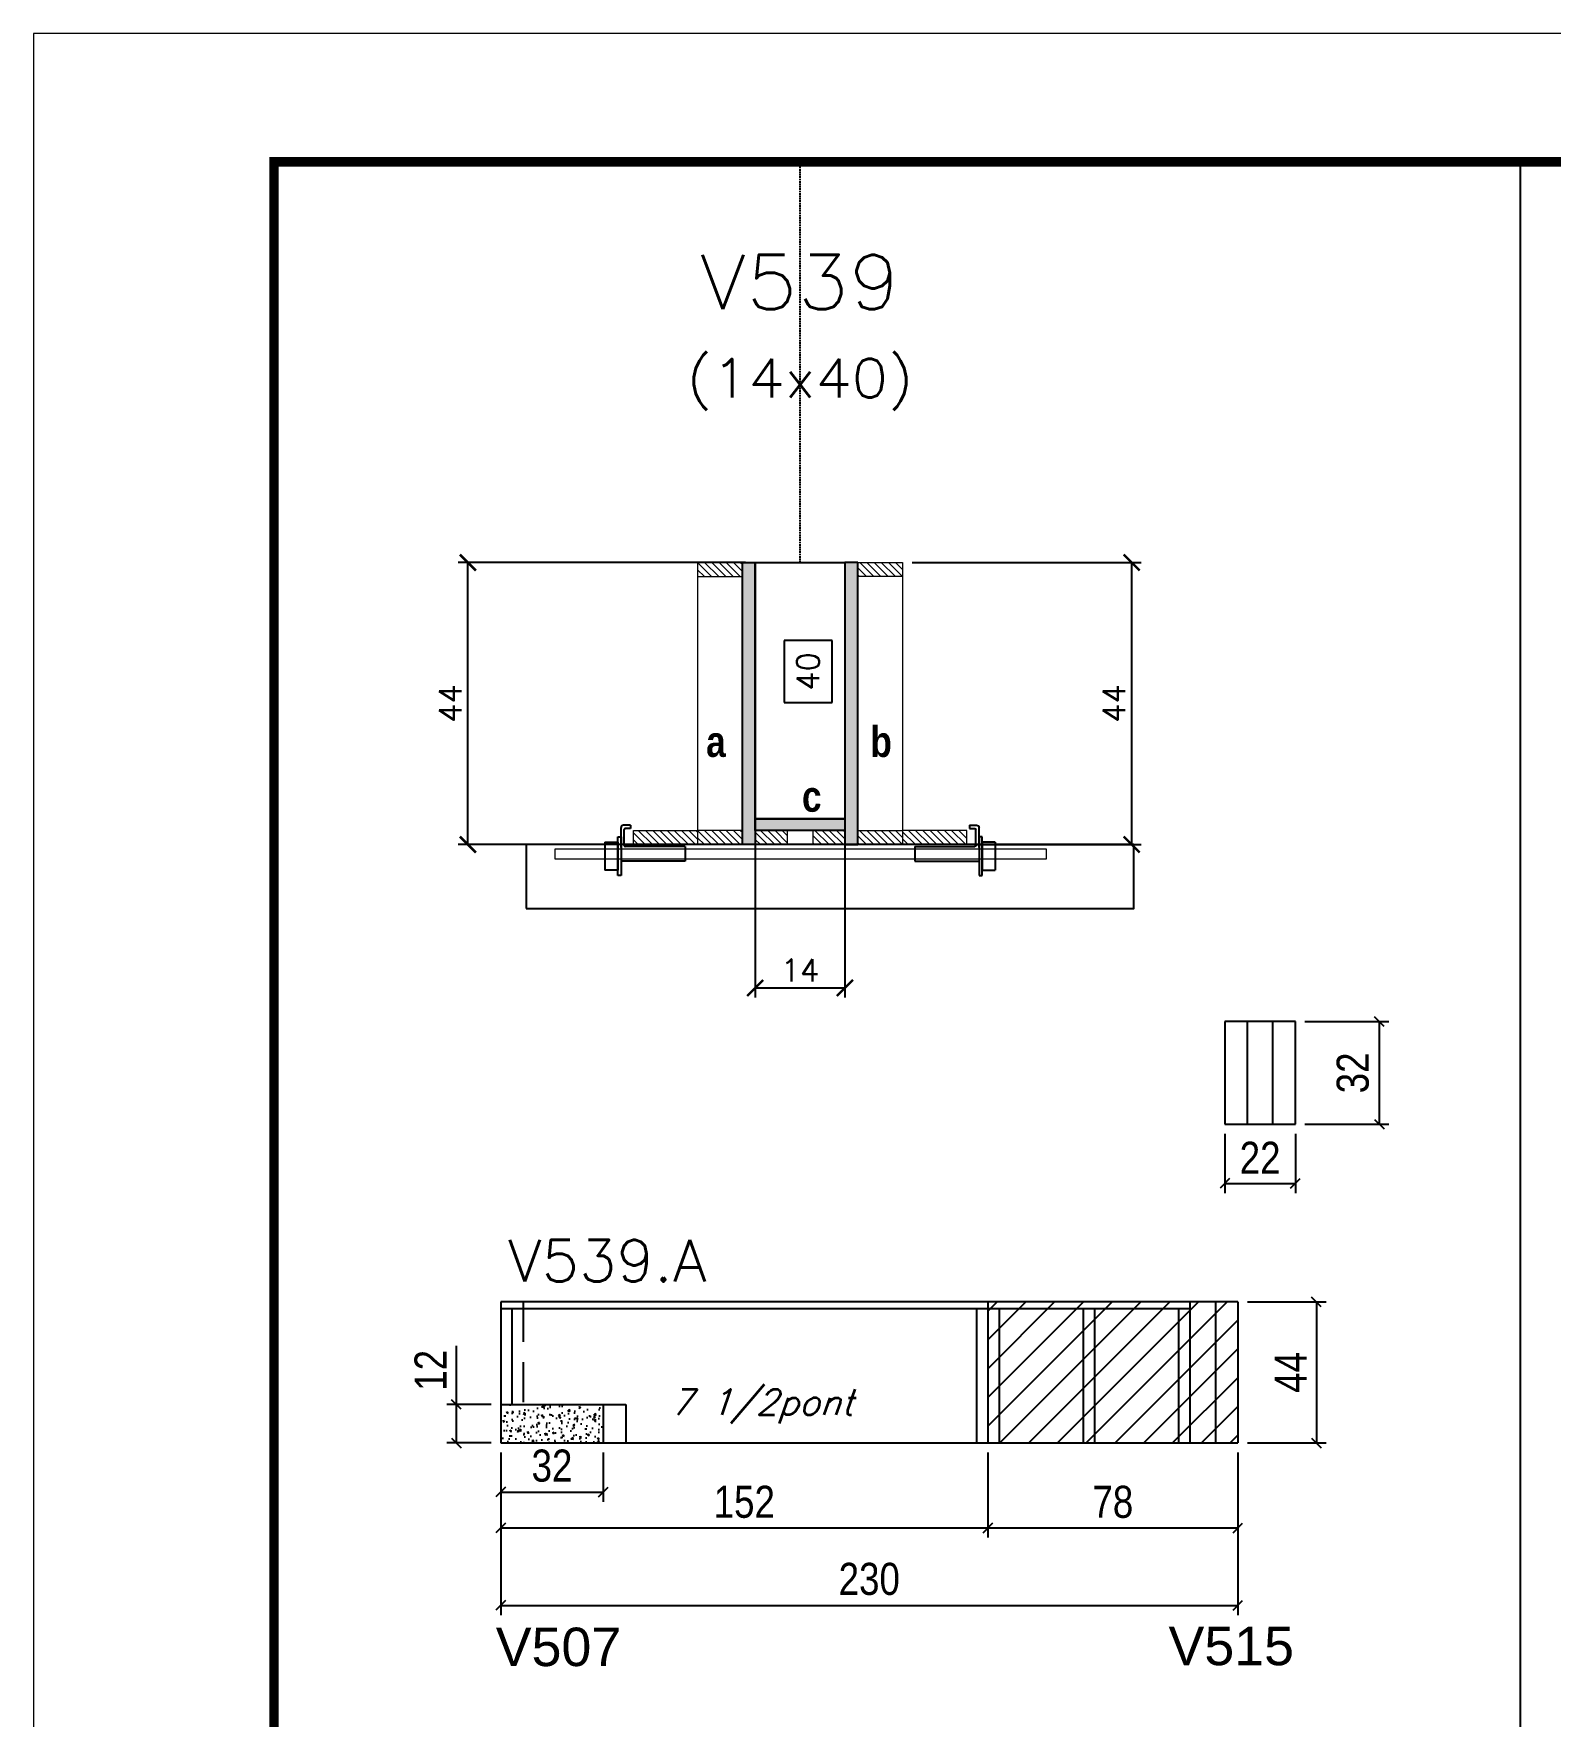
# Model space of a CAD drawing. Extents: x -21493 to -15213, y -12134 to 11887.
# Drawn here: x -19908 to -19435, y -124 to 401 of the extents above; entities that cross this region are included whole.
import ezdxf
from ezdxf.enums import TextEntityAlignment as Align

# ---------------------------------------------------------------- set-up
doc = ezdxf.new("R2010")
doc.units = 0
doc.linetypes.add('DASHED', pattern=[0.75, 0.5, -0.25])
doc.linetypes.add('HIDDEN', pattern=[0.375, 0.25, -0.125])
for name, color, linetype in [('5', 5, 'Continuous'), ('barrote', 251, 'Continuous'), ('COTA', 241, 'Continuous'), ('Cota Seção (2x)', 4, 'Continuous'), ('detalhes', 4, 'Continuous'), ('Painéis', 200, 'Continuous'), ('presilha', 1, 'Continuous'), ('Reaproveitamento', 251, 'Continuous'), ('SARR_2.2x7', 40, 'Continuous'), ('SARR_3.5x7', 81, 'Continuous'), ('texto', 7, 'Continuous'), ('Texto de Titulo', 7, 'Continuous'), ('Texto Qtd Sarr', 242, 'Continuous')]:
    doc.layers.add(name, color=color, linetype=linetype)
for name, color, linetype, lineweight in [('CONCRETO', 251, 'Continuous', 25), ('Folhas', 255, 'Continuous', 9), ('Hachura', 251, 'Continuous', 9), ('Madeira', 126, 'Continuous', 18), ('SARRAFO DE PRESSAO', 251, 'DASHED', 9), ('SCO-___-LAJ', 2, 'Continuous', 0), ('Texto Seção', 7, 'Continuous', 15)]:
    doc.layers.add(name, color=color, linetype=linetype, lineweight=lineweight)
doc.styles.add('COTA TECNICA', font='techl___.ttf', dxfattribs={"height": 10})
doc.styles.add('REGUA-120', font='ROMANS.shx', dxfattribs={"height": 15})
doc.styles.add('Romans', font='romans.shx')
doc.styles.get("Standard").update_dxf_attribs({"font": 'arial.ttf'})
doc.styles.add('TECNICA', font='techb___.ttf', dxfattribs={"height": 10})
doc.dimstyles.new('Cota Seção (2x)', dxfattribs={"dimtxt": 7, "dimasz": 5, "dimexe": 3, "dimexo": 3, "dimgap": 2, "dimtad": 3, "dimdec": 1, "dimlfac": 0.5, "dimzin": 12, "dimdsep": 46, "dimtxsty": 'Romans', "dimblk": 'ARCHTICK', "dimcen": 0, "dimclrd": 4, "dimclre": 4, "dimclrt": 1, "dimadec": 1, "dimazin": 3, "dimtfac": 1, "dimtdec": 1, "dimtmove": 0, "dimatfit": 3, "dimldrblk": 'OBLIQUE', "dimfxl": 1, "dimtolj": 1, "dimtzin": 12, "dimarcsym": 0})
doc.dimstyles.new('Cota Seção interna', dxfattribs={"dimtxt": 7, "dimasz": 6, "dimexe": 0.18, "dimexo": 2, "dimgap": -4, "dimtad": 3, "dimdec": 1, "dimlfac": 0.5, "dimzin": 12, "dimdsep": 46, "dimtxsty": 'Romans', "dimblk": 'ARCHTICK', "dimcen": 0.09, "dimse1": 1, "dimse2": 1, "dimsd1": 1, "dimsd2": 1, "dimclrd": 180, "dimclre": 5, "dimclrt": 1, "dimadec": 0, "dimazin": 3, "dimtfac": 1, "dimtdec": 1, "dimtofl": 0, "dimtmove": 0, "dimatfit": 3, "dimldrblk": 'ARCHTICK', "dimfxl": 1, "dimtolj": 1, "dimtzin": 0, "dimarcsym": 0})
doc.dimstyles.new('PAINEL', dxfattribs={"dimtxt": 10, "dimasz": 3, "dimexe": 3, "dimexo": 3, "dimgap": 3, "dimtad": 1, "dimdec": 1, "dimzin": 12, "dimdsep": 46, "dimtxsty": 'COTA TECNICA', "dimblk1": 'OBLIQUE', "dimblk2": 'OBLIQUE', "dimsah": 1, "dimcen": 0.9, "dimclrd": 4, "dimclre": 4, "dimclrt": 240, "dimadec": 1, "dimazin": 3, "dimtfac": 1, "dimtdec": 1, "dimtmove": 0, "dimatfit": 3, "dimfxl": 1, "dimtolj": 1, "dimtzin": 12, "dimarcsym": 0})
pattern_1 = [(315, (3263.3536, -8081.1607), (1.12253202, 1.12253202), [])]
pattern_2 = [(315, (3273.3536, -8081.1607), (1.12253202, 1.12253202), [])]

# ---------------------------------------------------------------- blocks, each defined once
blk = doc.blocks.new('_Oblique')
at = {"color": 0, "linetype": 'ByBlock', "lineweight": -2}
blk.add_line((-0.5, -0.5), (0.5, 0.5), dxfattribs=at)
blk = doc.blocks.new('*D330')
at = {"layer": 'COTA', "color": 4, "linetype": 'ByBlock', "lineweight": -2, "transparency": 16777216}
for p, q in [((-19762.67, -41.22), (-19762.67, -91.91)), ((-19532.67, -41.22), (-19532.67, -91.91)), ((-19762.67, -88.91), (-19532.67, -88.91))]:
    blk.add_line(p, q, dxfattribs=at)
at = {"layer": 'Defpoints', "color": 0, "linetype": 'ByBlock', "transparency": 16777216}
for p in [(-19762.67, -38.22), (-19532.67, -38.22), (-19532.67, -88.91)]:
    blk.add_point(p, dxfattribs=at)
at = {"layer": 'COTA', "color": 4, "linetype": 'ByBlock', "lineweight": -2, "transparency": 16777216, "xscale": 3, "yscale": 3, "zscale": 3, "rotation": 180}
blk.add_blockref('_Oblique', (-19762.67, -88.91), dxfattribs=at)
at = {"layer": 'COTA', "color": 4, "linetype": 'ByBlock', "lineweight": -2, "transparency": 16777216, "xscale": 3, "yscale": 3, "zscale": 3}
blk.add_blockref('_Oblique', (-19532.67, -88.91), dxfattribs=at)
at = {"layer": 'COTA', "color": 240, "linetype": 'ByBlock', "transparency": 16777216, "insert": (-19647.67, -80.69), "char_height": 10, "attachment_point": 5, "style": 'COTA TECNICA'}
blk.add_mtext('\\A1;230', dxfattribs=at)
blk = doc.blocks.new('_ArchTick')
at = {"color": 0, "linetype": 'ByBlock', "const_width": 0.15}
blk.add_lwpolyline([(-0.5, -0.5), (0.5, 0.5)], dxfattribs=at)
blk = doc.blocks.new('*D331')
at = {"layer": 'COTA', "color": 4, "lineweight": -2, "transparency": 16777216}
for p, q in [((-19686.27, 236.48), (-19775.92, 236.48)), ((-19772.92, 148.48), (-19772.92, 236.48)), ((-19724.27, 148.48), (-19775.92, 148.48))]:
    blk.add_line(p, q, dxfattribs=at)
at = {"layer": 'Defpoints', "color": 0, "transparency": 16777216}
for p in [(-19772.92, 236.48), (-19683.27, 236.48), (-19721.27, 148.48)]:
    blk.add_point(p, dxfattribs=at)
at = {"layer": 'COTA', "color": 4, "lineweight": -2, "transparency": 16777216, "xscale": 5, "yscale": 5, "zscale": 5}
for p, rotation in [((-19772.92, 236.48), 90), ((-19772.92, 148.48), 270)]:
    blk.add_blockref('_ArchTick', p, dxfattribs=dict(at, rotation=rotation))
at = {"layer": 'COTA', "color": 1, "transparency": 16777216, "insert": (-19778.42, 192.48), "char_height": 7, "attachment_point": 5, "rotation": 90, "style": 'Romans'}
blk.add_mtext('\\A1;44', dxfattribs=at)
blk = doc.blocks.new('*D332')
at = {"layer": 'COTA', "color": 4, "lineweight": -2, "transparency": 16777216}
for p, q in [((-19634.28, 236.48), (-19562.79, 236.48)), ((-19565.79, 148.48), (-19565.79, 236.48)), ((-19614.27, 148.48), (-19562.79, 148.48))]:
    blk.add_line(p, q, dxfattribs=at)
at = {"layer": 'Defpoints', "color": 0, "transparency": 16777216}
for p in [(-19637.28, 236.48), (-19565.79, 236.48), (-19617.27, 148.48)]:
    blk.add_point(p, dxfattribs=at)
at = {"layer": 'COTA', "color": 4, "lineweight": -2, "transparency": 16777216, "xscale": 5, "yscale": 5, "zscale": 5}
for p, rotation in [((-19565.79, 236.48), 90), ((-19565.79, 148.48), 270)]:
    blk.add_blockref('_ArchTick', p, dxfattribs=dict(at, rotation=rotation))
at = {"layer": 'COTA', "color": 1, "transparency": 16777216, "insert": (-19571.29, 192.48), "char_height": 7, "attachment_point": 5, "rotation": 90, "style": 'Romans'}
blk.add_mtext('\\A1;44', dxfattribs=at)
blk = doc.blocks.new('*D333')
at = {"layer": 'Cota Seção (2x)', "color": 180, "lineweight": -2, "transparency": 16777216}
for p, q in [((-19659.27, 212.15), (-19674.27, 212.15)), ((-19674.27, 212.15), (-19674.27, 192.82)), ((-19659.27, 192.82), (-19659.27, 212.15)), ((-19674.27, 192.82), (-19659.27, 192.82))]:
    blk.add_line(p, q, dxfattribs=at)
at = {"layer": 'Defpoints', "color": 0, "transparency": 16777216}
for p in [(-19655.28, 236.48), (-19655.27, 236.48), (-19655.27, 156.48)]:
    blk.add_point(p, dxfattribs=at)
at = {"layer": 'Cota Seção (2x)', "color": 1, "transparency": 16777216, "insert": (-19666.77, 202.48), "char_height": 7, "attachment_point": 5, "rotation": 90, "style": 'Romans'}
blk.add_mtext('\\A1;40', dxfattribs=at)
blk = doc.blocks.new('titulo1')
at = {"layer": 'Defpoints', "color": 252, "linetype": 'HIDDEN', "ltscale": 2}
blk.add_line((0, 0), (0, 125), dxfattribs=at)
at = {"layer": 'Defpoints', "style": 'Romans', "oblique": 15}
blk.add_attdef('FOLHA', text='', height=10, dxfattribs=at).set_placement((0, 15.58), align=Align.MIDDLE_CENTER)
at = {"layer": 'Texto Qtd Sarr', "color": 3, "style": 'Romans', "oblique": 15}
for tag, height, p in [('TITULO', 17, (0, 71.45)), ('SEÇÃO', 12, (0, 41.55))]:
    blk.add_attdef(tag, text='', height=height, dxfattribs=at).set_placement(p, align=Align.MIDDLE_CENTER)
blk = doc.blocks.new('PRESILHA METÁLICA 1')
at = {"layer": 'presilha'}
for p, q in [((7.5, 10.64), (7.5, 19.86)), ((12, 21), (8.64, 21)), ((9, 11.57), (9, 18.93)), ((12, 19.5), (9.57, 19.5)), ((12, 21), (12, 19.5)), ((0, 13), (6, 13)), ((0, 13), (0, 0)), ((6, 15.5), (7.5, 15.5)), ((6, -2.5), (6, 15.5)), ((6, 13), (6, 0)), ((7.5, 15.5), (7.5, -2.5)), ((37.5, 11), (9.57, 11)), ((37.5, 11), (37.5, 4.1)), ((6, 0), (0, 0)), ((37.5, 4.1), (7.5, 4.1)), ((7.5, -2.5), (6, -2.5))]:
    blk.add_line(p, q, dxfattribs=at)
for centre, radius, start, end in [((8.64, 19.86), 1.14, 90, 180), ((9.57, 18.93), 0.57, 90, 180), ((9.57, 11.57), 0.57, 180, 270)]:
    blk.add_arc(centre, radius, start, end, dxfattribs=at)
blk = doc.blocks.new('*D334')
at = {"layer": 'COTA', "color": 4, "lineweight": -2, "transparency": 16777216}
for p, q in [((-19683.27, 149.88), (-19683.27, 100.76)), ((-19655.27, 149.88), (-19655.27, 100.76)), ((-19683.27, 103.76), (-19655.27, 103.76))]:
    blk.add_line(p, q, dxfattribs=at)
at = {"layer": 'Defpoints', "color": 0, "transparency": 16777216}
for p in [(-19683.27, 152.88), (-19655.27, 152.88), (-19655.27, 103.76)]:
    blk.add_point(p, dxfattribs=at)
at = {"layer": 'COTA', "color": 4, "lineweight": -2, "transparency": 16777216, "xscale": 5, "yscale": 5, "zscale": 5, "rotation": 180}
blk.add_blockref('_ArchTick', (-19683.27, 103.76), dxfattribs=at)
at = {"layer": 'COTA', "color": 4, "lineweight": -2, "transparency": 16777216, "xscale": 5, "yscale": 5, "zscale": 5}
blk.add_blockref('_ArchTick', (-19655.27, 103.76), dxfattribs=at)
at = {"layer": 'COTA', "color": 1, "transparency": 16777216, "insert": (-19669.27, 109.26), "char_height": 7, "attachment_point": 5, "style": 'Romans'}
blk.add_mtext('\\A1;14', dxfattribs=at)
blk = doc.blocks.new('*D339')
at = {"layer": 'COTA', "color": 4, "linetype": 'ByBlock', "lineweight": -2, "transparency": 16777216}
for p, q in [((-19529.67, 5.78), (-19505.14, 5.78)), ((-19508.14, 5.78), (-19508.14, -38.22)), ((-19529.67, -38.22), (-19505.14, -38.22))]:
    blk.add_line(p, q, dxfattribs=at)
at = {"layer": 'Defpoints', "color": 0, "linetype": 'ByBlock', "transparency": 16777216}
for p in [(-19532.67, 5.78), (-19532.67, -38.22), (-19508.14, -38.22)]:
    blk.add_point(p, dxfattribs=at)
at = {"layer": 'COTA', "color": 4, "linetype": 'ByBlock', "lineweight": -2, "transparency": 16777216, "xscale": 3, "yscale": 3, "zscale": 3}
for p, rotation in [((-19508.14, 5.78), 90), ((-19508.14, -38.22), 270)]:
    blk.add_blockref('_Oblique', p, dxfattribs=dict(at, rotation=rotation))
at = {"layer": 'COTA', "color": 240, "linetype": 'ByBlock', "transparency": 16777216, "insert": (-19516.21, -16.22), "char_height": 10, "attachment_point": 5, "rotation": 90, "style": 'COTA TECNICA'}
blk.add_mtext('\\A1;44', dxfattribs=at)
blk = doc.blocks.new('*D318')
at = {"layer": 'COTA', "color": 4, "linetype": 'ByBlock', "lineweight": -2, "transparency": 16777216}
for p, q in [((-19762.67, -41.22), (-19762.67, -67.74)), ((-19610.67, -41.22), (-19610.67, -67.74)), ((-19762.67, -64.74), (-19610.67, -64.74))]:
    blk.add_line(p, q, dxfattribs=at)
at = {"layer": 'Defpoints', "color": 0, "linetype": 'ByBlock', "transparency": 16777216}
for p in [(-19762.67, -38.22), (-19610.67, -38.22), (-19610.67, -64.74)]:
    blk.add_point(p, dxfattribs=at)
at = {"layer": 'COTA', "color": 4, "linetype": 'ByBlock', "lineweight": -2, "transparency": 16777216, "xscale": 3, "yscale": 3, "zscale": 3, "rotation": 180}
blk.add_blockref('_Oblique', (-19762.67, -64.74), dxfattribs=at)
at = {"layer": 'COTA', "color": 4, "linetype": 'ByBlock', "lineweight": -2, "transparency": 16777216, "xscale": 3, "yscale": 3, "zscale": 3}
blk.add_blockref('_Oblique', (-19610.67, -64.74), dxfattribs=at)
at = {"layer": 'COTA', "color": 240, "linetype": 'ByBlock', "transparency": 16777216, "insert": (-19686.67, -56.63), "char_height": 10, "attachment_point": 5, "style": 'COTA TECNICA'}
blk.add_mtext('\\A1;152', dxfattribs=at)
blk = doc.blocks.new('*D319')
at = {"layer": 'COTA', "color": 4, "linetype": 'ByBlock', "lineweight": -2, "transparency": 16777216}
for p, q in [((-19610.67, -41.22), (-19610.67, -67.74)), ((-19532.67, -41.22), (-19532.67, -67.74)), ((-19610.67, -64.74), (-19532.67, -64.74))]:
    blk.add_line(p, q, dxfattribs=at)
at = {"layer": 'Defpoints', "color": 0, "linetype": 'ByBlock', "transparency": 16777216}
for p in [(-19610.67, -38.22), (-19532.67, -38.22), (-19532.67, -64.74)]:
    blk.add_point(p, dxfattribs=at)
at = {"layer": 'COTA', "color": 4, "linetype": 'ByBlock', "lineweight": -2, "transparency": 16777216, "xscale": 3, "yscale": 3, "zscale": 3, "rotation": 180}
blk.add_blockref('_Oblique', (-19610.67, -64.74), dxfattribs=at)
at = {"layer": 'COTA', "color": 4, "linetype": 'ByBlock', "lineweight": -2, "transparency": 16777216, "xscale": 3, "yscale": 3, "zscale": 3}
blk.add_blockref('_Oblique', (-19532.67, -64.74), dxfattribs=at)
at = {"layer": 'COTA', "color": 240, "linetype": 'ByBlock', "transparency": 16777216, "insert": (-19571.67, -56.65), "char_height": 10, "attachment_point": 5, "style": 'COTA TECNICA'}
blk.add_mtext('\\A1;78', dxfattribs=at)
blk = doc.blocks.new('*D960')
at = {"layer": 'COTA', "color": 4, "lineweight": -2, "ltscale": 25, "transparency": 16777216}
for p, q in [((-19776.51, -26.22), (-19776.51, -7.9)), ((-19765.67, -26.22), (-19779.51, -26.22)), ((-19776.51, -38.22), (-19776.51, -26.22)), ((-19765.67, -38.22), (-19779.51, -38.22))]:
    blk.add_line(p, q, dxfattribs=at)
at = {"layer": 'Defpoints', "color": 0, "ltscale": 25, "transparency": 16777216}
for p in [(-19776.51, -26.22), (-19762.67, -26.22), (-19762.67, -38.22)]:
    blk.add_point(p, dxfattribs=at)
at = {"layer": 'COTA', "color": 4, "lineweight": -2, "ltscale": 25, "transparency": 16777216, "xscale": 3, "yscale": 3, "zscale": 3}
for p, rotation in [((-19776.51, -26.22), 90), ((-19776.51, -38.22), 270)]:
    blk.add_blockref('_Oblique', p, dxfattribs=dict(at, rotation=rotation))
at = {"layer": 'COTA', "color": 240, "ltscale": 25, "transparency": 16777216, "insert": (-19784.57, -15.56), "char_height": 10, "attachment_point": 5, "rotation": 90, "style": 'COTA TECNICA'}
blk.add_mtext('\\A1;12', dxfattribs=at)
blk = doc.blocks.new('*D961')
at = {"layer": 'COTA', "color": 4, "lineweight": -2, "ltscale": 25, "transparency": 16777216}
for p, q in [((-19762.67, -41.22), (-19762.67, -56.56)), ((-19730.67, -41.22), (-19730.67, -56.56)), ((-19762.67, -53.56), (-19730.67, -53.56))]:
    blk.add_line(p, q, dxfattribs=at)
at = {"layer": 'Defpoints', "color": 0, "ltscale": 25, "transparency": 16777216}
for p in [(-19762.67, -38.22), (-19730.67, -38.22), (-19730.67, -53.56)]:
    blk.add_point(p, dxfattribs=at)
at = {"layer": 'COTA', "color": 4, "lineweight": -2, "ltscale": 25, "transparency": 16777216, "xscale": 3, "yscale": 3, "zscale": 3, "rotation": 180}
blk.add_blockref('_Oblique', (-19762.67, -53.56), dxfattribs=at)
at = {"layer": 'COTA', "color": 4, "lineweight": -2, "ltscale": 25, "transparency": 16777216, "xscale": 3, "yscale": 3, "zscale": 3}
blk.add_blockref('_Oblique', (-19730.67, -53.56), dxfattribs=at)
at = {"layer": 'COTA', "color": 240, "ltscale": 25, "transparency": 16777216, "insert": (-19746.67, -45.35), "char_height": 10, "attachment_point": 5, "style": 'COTA TECNICA'}
blk.add_mtext('\\A1;32', dxfattribs=at)
blk = doc.blocks.new('*D962')
at = {"layer": 'COTA', "color": 4, "lineweight": -2, "ltscale": 25, "transparency": 16777216}
for p, q in [((-19511.72, 93.24), (-19485.54, 93.24)), ((-19488.54, 93.24), (-19488.54, 61.24)), ((-19511.72, 61.24), (-19485.54, 61.24))]:
    blk.add_line(p, q, dxfattribs=at)
at = {"layer": 'Defpoints', "color": 0, "ltscale": 25, "transparency": 16777216}
for p in [(-19514.72, 93.24), (-19514.72, 61.24), (-19488.54, 61.24)]:
    blk.add_point(p, dxfattribs=at)
at = {"layer": 'COTA', "color": 4, "lineweight": -2, "ltscale": 25, "transparency": 16777216, "xscale": 3, "yscale": 3, "zscale": 3}
for p, rotation in [((-19488.54, 93.24), 90), ((-19488.54, 61.24), 270)]:
    blk.add_blockref('_Oblique', p, dxfattribs=dict(at, rotation=rotation))
at = {"layer": 'COTA', "color": 240, "ltscale": 25, "transparency": 16777216, "insert": (-19496.76, 77.24), "char_height": 10, "attachment_point": 5, "rotation": 90, "style": 'COTA TECNICA'}
blk.add_mtext('\\A1;32', dxfattribs=at)
blk = doc.blocks.new('*D963')
at = {"layer": 'COTA', "color": 4, "lineweight": -2, "ltscale": 25, "transparency": 16777216}
for p, q in [((-19536.72, 58.24), (-19536.72, 39.76)), ((-19514.72, 58.24), (-19514.72, 39.76)), ((-19536.72, 42.76), (-19514.72, 42.76))]:
    blk.add_line(p, q, dxfattribs=at)
at = {"layer": 'Defpoints', "color": 0, "ltscale": 25, "transparency": 16777216}
for p in [(-19536.72, 61.24), (-19514.72, 61.24), (-19514.72, 42.76)]:
    blk.add_point(p, dxfattribs=at)
at = {"layer": 'COTA', "color": 4, "lineweight": -2, "ltscale": 25, "transparency": 16777216, "xscale": 3, "yscale": 3, "zscale": 3, "rotation": 180}
blk.add_blockref('_Oblique', (-19536.72, 42.76), dxfattribs=at)
at = {"layer": 'COTA', "color": 4, "lineweight": -2, "ltscale": 25, "transparency": 16777216, "xscale": 3, "yscale": 3, "zscale": 3}
blk.add_blockref('_Oblique', (-19514.72, 42.76), dxfattribs=at)
at = {"layer": 'COTA', "color": 240, "ltscale": 25, "transparency": 16777216, "insert": (-19525.72, 50.76), "char_height": 10, "attachment_point": 5, "style": 'COTA TECNICA'}
blk.add_mtext('\\A1;22', dxfattribs=at)
blk = doc.blocks.new('9999999999')
at = {"layer": 'Folhas'}
blk.add_lwpolyline([(98138.98, 34190.21), (99623.98, 34190.21), (99623.98, 35240.21), (98138.98, 35240.21)], close=True, dxfattribs=at)
at = {"layer": 'Folhas', "color": 30, "const_width": 3}
blk.add_lwpolyline([(98213.98, 34230.21), (99583.98, 34230.21), (99583.98, 35200.21), (98213.98, 35200.21)], close=True, dxfattribs=at)

msp = doc.modelspace()

# ---------------------------------------------------------------- hatches: boundary and pattern name
at = {"layer": 'COTA', "linetype": 'ByBlock'}
h = msp.add_hatch(dxfattribs=at)
h.set_pattern_fill('AR-CONC', color=256, scale=0.03)
h.set_pattern_definition([(50, (-158644.1976, -26044.2673), (5.46554007, -0.47817257), [0.5715, -6.2865]), (355, (-158644.1976, -26044.2673), (-1.05730264, 5.73170536), [0.4572, -5.02921753]), (100.4514447, (-158643.742, -26044.307), (4.40823741, 5.25353256), [0.48570026, -5.34270734]), (46.1842, (-158644.1976, -26042.743), (8.13237123, -1.26126984), [0.85725, -9.42975]), (96.6355576, (-158643.52, -26042.8484), (7.122124, 7.42278374), [0.7285507, -8.01406824]), (351.184151, (-158644.198, -26042.743), (7.122124, 7.42278374), [0.685799, -7.54379196]), (21, (-158643.4356, -26043.1243), (4.54843174, -3.06795595), [0.5715, -6.2865]), (326, (-158643.4356, -26043.1243), (1.85406085, 5.52563898), [0.4572, -5.0292]), (71.451445, (-158643.0566, -26043.38), (6.40249258, 2.45768307), [0.48570026, -5.34269813]), (37.5, (-158644.1976, -26044.2673), (0.092658098, 2.536651166), [0, -4.96824, 0, -5.1054, 0, -5.04825]), (7.5, (-158644.1976, -26044.2673), (2.004589875, 3.005417245), [0, -2.91084, 0, -4.85394, 0, -1.92405]), (327.5, (-158645.8969, -26044.2673), (4.067717855, -0.17186232), [0, -1.905, 0, -5.9436, 0, -7.8867]), (317.5, (-158646.659, -26044.2673), (4.44387544, 0.76279473), [0, -2.4765, 0, -3.94716, 0, -5.6007])])
h.paths.add_polyline_path([(-19762.67, -26.22), (-19762.67, -38.22), (-19730.67, -38.22), (-19730.67, -26.22)])
at = {"layer": 'Hachura'}
h = msp.add_hatch(dxfattribs=at)
h.set_pattern_fill('ANSI31', color=256, scale=0.5, angle=270, style=0)
h.set_pattern_definition([(315, (3273.3536, -8071.1607), (1.12253202, 1.12253202), [])])
h.paths.add_polyline_path([(-19687.27, 232.08), (-19687.27, 236.48), (-19701.27, 236.48), (-19701.27, 232.08)])
h = msp.add_hatch(color=256, dxfattribs=at)
h.dxf.hatch_style = 1
h.paths.add_polyline_path([(-19687.27, 236.48), (-19683.27, 236.48), (-19683.27, 148.48), (-19687.27, 148.48)])
h = msp.add_hatch(color=256, dxfattribs=at)
h.dxf.hatch_style = 1
h.paths.add_polyline_path([(-19651.28, 236.48), (-19655.28, 236.48), (-19655.27, 148.48), (-19651.27, 148.48)])
h = msp.add_hatch(dxfattribs=at)
h.set_pattern_fill('ANSI31', color=256, scale=0.5, angle=270, style=0)
h.set_pattern_definition([(315, (3263.3632, -8071.1607), (1.12253202, 1.12253202), [])])
h.paths.add_polyline_path([(-19651.28, 232.08), (-19651.28, 236.48), (-19637.28, 236.48), (-19637.28, 232.08)])
h = msp.add_hatch(dxfattribs=at)
h.set_pattern_fill('ANSI31', color=256, scale=0.5, angle=270, style=0)
h.set_pattern_definition(pattern_2)
h.paths.add_polyline_path([(-19721.27, 148.48), (-19721.27, 152.88), (-19701.27, 152.88), (-19701.27, 148.48)])
h = msp.add_hatch(dxfattribs=at)
h.set_pattern_fill('ANSI31', color=256, scale=0.5, angle=270, style=0)
h.set_pattern_definition([(315, (3273.3536, -8154.7607), (1.12253202, 1.12253202), [])])
h.paths.add_polyline_path([(-19687.27, 148.48), (-19687.27, 152.88), (-19701.27, 152.88), (-19701.27, 148.48)])
h = msp.add_hatch(color=256, dxfattribs=at)
h.dxf.hatch_style = 1
h.paths.add_polyline_path([(-19683.27, 152.88), (-19683.27, 156.48), (-19655.27, 156.48), (-19655.27, 152.88)])
h = msp.add_hatch(dxfattribs=at)
h.set_pattern_fill('ANSI31', color=256, scale=0.5, angle=270, style=0)
h.set_pattern_definition(pattern_2)
h.paths.add_polyline_path([(-19683.27, 148.48), (-19683.27, 152.88), (-19673.27, 152.88), (-19673.27, 148.48)])
h = msp.add_hatch(dxfattribs=at)
h.set_pattern_fill('ANSI31', color=256, scale=0.5, angle=270, style=0)
h.set_pattern_definition(pattern_1)
h.paths.add_polyline_path([(-19655.27, 148.48), (-19655.27, 152.88), (-19665.27, 152.88), (-19665.27, 148.48)])
h = msp.add_hatch(dxfattribs=at)
h.set_pattern_fill('ANSI31', color=256, scale=0.5, angle=270, style=0)
h.set_pattern_definition([(315, (3263.3536, -8154.7607), (1.12253202, 1.12253202), [])])
h.paths.add_polyline_path([(-19651.27, 148.48), (-19651.27, 152.88), (-19637.27, 152.88), (-19637.27, 148.48)])
h = msp.add_hatch(dxfattribs=at)
h.set_pattern_fill('ANSI31', color=256, scale=0.5, angle=270, style=0)
h.set_pattern_definition(pattern_1)
h.paths.add_polyline_path([(-19617.27, 148.48), (-19617.27, 152.88), (-19637.27, 152.88), (-19637.27, 148.48)])
at = {"layer": 'Reaproveitamento', "linetype": 'ByBlock'}
h = msp.add_hatch(dxfattribs=at)
h.set_pattern_fill('ANSI31', color=256, scale=2)
h.set_pattern_definition([(45, (-157029.1976, -28341.4175), (-4.49012806, 4.49012806), [])])
h.paths.add_polyline_path([(-19610.67, 5.78), (-19610.67, -38.22), (-19532.67, -38.22), (-19532.67, 5.78)])

# ---------------------------------------------------------------- linework, layer by layer
at = {"layer": 'barrote'}
msp.add_lwpolyline([(-19754.72, 128.48), (-19565.14, 128.48), (-19565.14, 148.48), (-19754.72, 148.48)], close=True, dxfattribs=at)
at = {"layer": 'CONCRETO'}
msp.add_lwpolyline([(-19683.27, 236.48), (-19655.27, 236.48), (-19655.27, 156.48), (-19683.27, 156.48), (-19683.27, 236.48)], close=True, dxfattribs=at)
at = {"layer": 'COTA', "linetype": 'ByBlock'}
for p, q in [((-19444.54, 361.48), (-19444.54, -409.27)), ((-19762.67, -26.22), (-19762.67, -38.22)), ((-19762.67, -38.22), (-19730.67, -38.22))]:
    msp.add_line(p, q, dxfattribs=at)
at = {"layer": 'Madeira'}
for points in [[(-19687.27, 232.08), (-19687.27, 236.48), (-19701.27, 236.48), (-19701.27, 232.08)], [(-19687.27, 236.48), (-19701.27, 236.48), (-19701.27, 148.48), (-19687.27, 148.48)], [(-19651.28, 232.08), (-19651.28, 236.48), (-19637.28, 236.48), (-19637.28, 232.08)], [(-19651.28, 236.48), (-19637.28, 236.48), (-19637.27, 148.48), (-19651.27, 148.48)], [(-19721.27, 148.48), (-19721.27, 152.88), (-19701.27, 152.88), (-19701.27, 148.48)], [(-19687.27, 148.48), (-19687.27, 152.88), (-19701.27, 152.88), (-19701.27, 148.48)], [(-19683.27, 148.48), (-19683.27, 152.88), (-19673.27, 152.88), (-19673.27, 148.48)], [(-19655.27, 148.48), (-19655.27, 152.88), (-19665.27, 152.88), (-19665.27, 148.48)], [(-19651.27, 148.48), (-19651.27, 152.88), (-19637.27, 152.88), (-19637.27, 148.48)], [(-19617.27, 148.48), (-19617.27, 152.88), (-19637.27, 152.88), (-19637.27, 148.48)]]:
    msp.add_lwpolyline(points, close=True, dxfattribs=at)
at = {"layer": 'Painéis', "ltscale": 25}
for p, q in [((-19514.72, 93.24), (-19536.72, 93.24)), ((-19536.72, 93.24), (-19536.72, 61.24)), ((-19514.72, 61.24), (-19514.72, 93.24)), ((-19536.72, 61.24), (-19514.72, 61.24))]:
    msp.add_line(p, q, dxfattribs=at)
at = {"layer": 'Painéis', "linetype": 'ByBlock'}
for p, q in [((-19762.67, 5.78), (-19762.67, -26.22)), ((-19532.67, 5.78), (-19762.67, 5.78)), ((-19610.67, 5.78), (-19610.67, -38.22)), ((-19532.67, 5.78), (-19532.67, -38.22)), ((-19762.67, -26.22), (-19730.67, -26.22)), ((-19730.67, -26.22), (-19730.67, -38.22)), ((-19730.67, -38.22), (-19532.67, -38.22))]:
    msp.add_line(p, q, dxfattribs=at)
at = {"layer": 'Painéis'}
for points in [[(-19687.27, 236.48), (-19683.27, 236.48), (-19683.27, 148.48), (-19687.27, 148.48)], [(-19651.28, 236.48), (-19655.28, 236.48), (-19655.27, 148.48), (-19651.27, 148.48)], [(-19683.27, 152.88), (-19683.27, 156.48), (-19655.27, 156.48), (-19655.27, 152.88)]]:
    msp.add_lwpolyline(points, close=True, dxfattribs=at)
at = {"layer": 'SARR_2.2x7', "linetype": 'Continuous'}
for p, q in [((-19529.72, 93.24), (-19529.72, 61.24)), ((-19521.72, 61.24), (-19521.72, 93.24)), ((-19539.67, 5.78), (-19539.67, -38.22)), ((-19610.67, 3.58), (-19762.67, 3.58)), ((-19547.67, 3.58), (-19610.67, 3.58)), ((-19730.67, -26.22), (-19723.67, -26.22)), ((-19723.67, -26.22), (-19723.67, -38.22))]:
    msp.add_line(p, q, dxfattribs=at)
at = {"layer": 'SARR_2.2x7', "linetype": 'HIDDEN', "ltscale": 50}
msp.add_line((-19755.67, 5.78), (-19755.67, -26.22), dxfattribs=at)
at = {"layer": 'SARR_3.5x7'}
for p, q in [((-19547.67, 5.78), (-19547.67, -38.22)), ((-19759.17, 3.58), (-19759.17, -26.22)), ((-19614.17, 3.58), (-19614.17, -38.22)), ((-19607.17, 3.58), (-19607.17, -38.22)), ((-19580.92, 3.58), (-19580.92, -38.22)), ((-19577.42, 3.58), (-19577.42, -38.22)), ((-19551.17, 3.59), (-19551.17, -38.22))]:
    msp.add_line(p, q, dxfattribs=at)
at = {"layer": 'SCO-___-LAJ', "color": 1}
msp.add_lwpolyline([(-19745.72, 147.15), (-19592.46, 147.15), (-19592.46, 143.95), (-19745.72, 143.95)], close=True, dxfattribs=at)

# ---------------------------------------------------------------- block references
at = {"layer": 'presilha', "yscale": 0.6666666666666666, "zscale": 0.6666666666666666}
for p, xscale in [((-19730.13, 140.52), 0.6666666666666666), ((-19608.4, 140.52), -0.6666666666666666)]:
    msp.add_blockref('PRESILHA METÁLICA 1', p, dxfattribs=dict(at, xscale=xscale))
at = {"layer": 'SARRAFO DE PRESSAO', "color": 6, "linetype": 'ByBlock'}
msp.add_blockref('9999999999', (-118047.39, -34838.72), dxfattribs=at)
at = {"layer": 'Texto Seção'}
ref = msp.add_blockref('titulo1', (-19669.27, 236.48), dxfattribs=at)
ref.add_attrib('TITULO', 'V539', dxfattribs={"layer": 'Texto de Titulo', "color": 7, "height": 17, "style": 'Romans', "width": 1.1}).set_placement((-19669.27, 323.98), align=Align.MIDDLE_CENTER)
ref.add_attrib('SEÇÃO', '(14x40)', dxfattribs={"layer": 'Texto de Titulo', "color": 7, "height": 12, "style": 'Romans', "width": 1.1}).set_placement((-19669.27, 293.98), align=Align.MIDDLE_CENTER)

# ---------------------------------------------------------------- texts
at = {"layer": '5', "linetype": 'Continuous'}
for s, p in [('V507', (-19764.22, -107.84)), ('V515', (-19554.29, -107.55))]:
    msp.add_text(s, height=12, rotation=0, dxfattribs=at).set_placement(p)
at = {"layer": 'detalhes', "style": 'TECNICA'}
for s, p in [('b', (-19647.33, 175.81)), ('a', (-19698.57, 175.82)), ('c', (-19668.67, 158.72))]:
    msp.add_text(s, height=9.6, dxfattribs=at).set_placement(p)
at = {"layer": 'texto', "color": 2, "insert": (-19681.2, -26.82), "char_height": 8, "attachment_point": 5, "style": 'Romans'}
msp.add_mtext('{\\Q19;\\C256;7 1/2pont}', dxfattribs=at)
at = {"layer": 'Texto Seção', "style": 'REGUA-120', "width": 1.05}
msp.add_text('V539.A', height=13, dxfattribs=at).set_placement((-19760.45, 12.15))

# ---------------------------------------------------------------- dimensions: what is measured, and where the dimension line sits
at = {"layer": 'COTA'}
for base, p1, p2, picture, middle in [((-19772.92, 236.48), (-19721.27, 148.48), (-19683.27, 236.48), '*D331', (-19778.42, 192.48)), ((-19565.79, 236.48), (-19617.27, 148.48), (-19637.28, 236.48), '*D332', (-19571.29, 192.48))]:
    dim = msp.add_linear_dim(base=base, p1=p1, p2=p2, angle=90, dimstyle='Cota Seção (2x)', dxfattribs=at)
    dim.commit()
    dim.dimension.update_dxf_attribs({"geometry": picture, "text_midpoint": middle})
dim = msp.add_linear_dim(base=(-19655.27, 103.76), p1=(-19683.27, 152.88), p2=(-19655.27, 152.88), dimstyle='Cota Seção (2x)', dxfattribs=at)
dim.commit()
dim.dimension.update_dxf_attribs({"geometry": '*D334', "text_midpoint": (-19669.27, 109.26)})
at = {"layer": 'COTA', "ltscale": 25}
for base, p1, p2, picture, middle in [((-19488.54, 61.24), (-19514.72, 93.24), (-19514.72, 61.24), '*D962', (-19496.76, 77.24)), ((-19776.51, -26.22), (-19762.67, -38.22), (-19762.67, -26.22), '*D960', (-19784.57, -15.56))]:
    dim = msp.add_linear_dim(base=base, p1=p1, p2=p2, angle=90, dimstyle='PAINEL', dxfattribs=at)
    dim.commit()
    dim.dimension.update_dxf_attribs({"geometry": picture, "text_midpoint": middle})
for base, p1, p2, picture, middle in [((-19514.72, 42.76), (-19536.72, 61.24), (-19514.72, 61.24), '*D963', (-19525.72, 50.76)), ((-19730.67, -53.56), (-19762.67, -38.22), (-19730.67, -38.22), '*D961', (-19746.67, -45.35))]:
    dim = msp.add_linear_dim(base=base, p1=p1, p2=p2, dimstyle='PAINEL', dxfattribs=at)
    dim.commit()
    dim.dimension.update_dxf_attribs({"geometry": picture, "text_midpoint": middle})
at = {"layer": 'COTA', "linetype": 'ByBlock'}
dim = msp.add_linear_dim(base=(-19508.14, -38.22), p1=(-19532.67, 5.78), p2=(-19532.67, -38.22), angle=90, dimstyle='PAINEL', dxfattribs=at)
dim.commit()
dim.dimension.update_dxf_attribs({"geometry": '*D339', "text_midpoint": (-19516.21, -16.22)})
dim = msp.add_aligned_dim(p1=(-19762.67, -38.22), p2=(-19532.67, -38.22), distance=-50.7, dimstyle='PAINEL', dxfattribs=at)
dim.commit()
dim.dimension.update_dxf_attribs({"geometry": '*D330', "text_midpoint": (-19647.67, -80.69)})
dim = msp.add_linear_dim(base=(-19610.67, -64.74), p1=(-19762.67, -38.22), p2=(-19610.67, -38.22), dimstyle='PAINEL', dxfattribs=at)
dim.commit()
dim.dimension.update_dxf_attribs({"geometry": '*D318', "text_midpoint": (-19686.67, -56.63)})
dim = msp.add_linear_dim(base=(-19532.67, -64.74), p1=(-19610.67, -38.22), p2=(-19532.67, -38.22), dimstyle='PAINEL', override={"dimtmove": 1}, dxfattribs=at)
dim.commit()
dim.dimension.update_dxf_attribs({"geometry": '*D319', "text_midpoint": (-19571.67, -56.65)})
at = {"layer": 'Cota Seção (2x)'}
dim = msp.add_linear_dim(base=(-19655.27, 236.48), p1=(-19655.27, 156.48), p2=(-19655.28, 236.48), angle=90, dimstyle='Cota Seção interna', dxfattribs=at)
dim.commit()
dim.dimension.update_dxf_attribs({"geometry": '*D333', "text_midpoint": (-19655.27, 202.48), "dimtype": 160})

doc.saveas('drawing.dxf')
